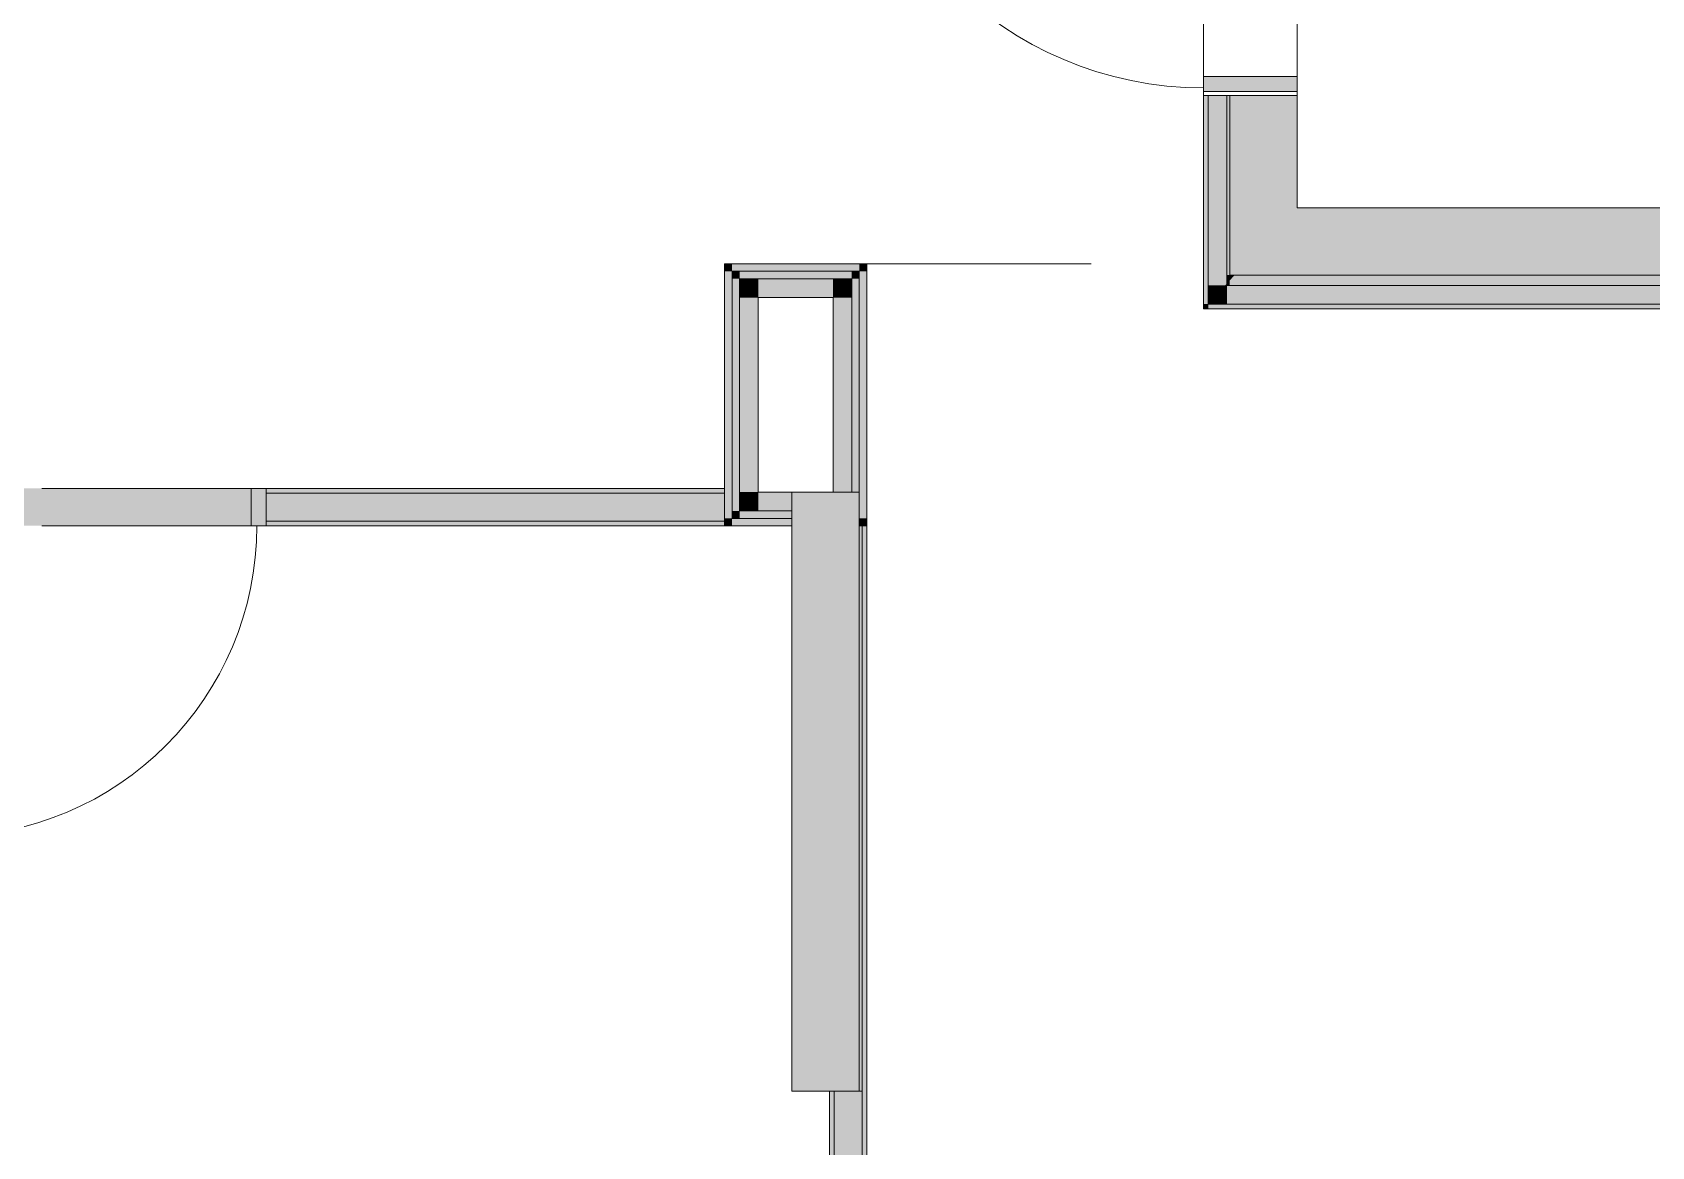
# Model space of a CAD drawing. Header units: metres. Extents: x -3 to 205, y -18 to 45.
# Drawn here: x 170.434 to 174.762, y 28.7 to 31.677 of the extents above; entities that cross this region are included whole.
import ezdxf

# ---------------------------------------------------------------- set-up
doc = ezdxf.new("R2010")
doc.units = ezdxf.units.M
doc.header["$MEASUREMENT"] = 0
doc.linetypes.add('Grenzlinie', pattern=[0.008, 0.003, -0.005])
doc.linetypes.add('Strichlinie mittel', pattern=[0.003, 0.002, -0.001])
for name, color, linetype in [('120 Wand Innen tragend', 7, 'Continuous'), ('130 Wand Innen', 7, 'Continuous'), ('150 Stütze', 7, 'Continuous'), ('170 Schachtwände', 7, 'Continuous'), ('815 Raumbegrenzung', 7, 'Continuous')]:
    doc.layers.add(name, color=color, linetype=linetype)

# ---------------------------------------------------------------- blocks, each defined once
blk = doc.blocks.new('Wand_51_1', base_point=(172.6642, 30.3583))
at = {"layer": '130 Wand Innen', "linetype": 'Continuous', "lineweight": 0, "true_color": 0xffffff}
blk.add_hatch(color=7, dxfattribs=at).paths.add_polyline_path([(172.6442, 30.3583), (172.6442, 28.8483), (172.6517, 28.8483), (172.6517, 30.3583)])
at = {"layer": '130 Wand Innen', "linetype": 'Continuous', "lineweight": 0, "true_color": 0x000000}
blk.add_hatch(color=18, dxfattribs=at).paths.add_polyline_path([(172.6642, 28.8483), (172.6642, 30.3583), (172.6517, 30.3583), (172.6517, 28.8483)])
at = {"layer": '130 Wand Innen', "color": 7, "linetype": 'Continuous', "lineweight": 18}
blk.add_line((172.6517, 30.3583), (172.6517, 28.8483), dxfattribs=at)
at = {"layer": '130 Wand Innen', "color": 7, "linetype": 'Continuous', "lineweight": 18, "flags": 128}
for points in [[(172.6642, 30.3583), (172.6442, 30.3583)], [(172.6642, 28.8483), (172.6642, 30.3583)], [(172.6442, 28.8483), (172.6517, 28.8483)]]:
    blk.add_lwpolyline(points, dxfattribs=at)
blk = doc.blocks.new('Metall Zargentür Typ3 27[15]_1', base_point=(166.9792, 39.9833))
at = {"layer": '130 Wand Innen', "linetype": 'Continuous', "lineweight": 0, "true_color": 0xffffff}
for points in [[(170.1692, 30.3583), (170.2192, 30.3583), (170.2192, 30.4583), (170.1692, 30.4583)], [(171.0592, 30.4583), (171.0192, 30.4583), (171.0192, 30.3583), (171.0592, 30.3583)]]:
    blk.add_hatch(color=7, dxfattribs=at).paths.add_polyline_path(points)
at = {"layer": '130 Wand Innen', "color": 7, "linetype": 'Grenzlinie', "lineweight": 13, "ltscale": 200}
for p, q in [((171.0592, 30.4583), (170.1692, 30.4583)), ((171.0592, 30.3583), (170.1692, 30.3583))]:
    blk.add_line(p, q, dxfattribs=at)
at = {"layer": '130 Wand Innen', "color": 7, "linetype": 'Continuous', "lineweight": 13}
for p, q in [((170.2192, 30.4583), (170.1692, 30.4583)), ((170.1692, 30.4583), (170.1692, 30.3583)), ((170.2192, 30.3583), (170.2192, 30.4583)), ((171.0592, 30.4583), (171.0192, 30.4583)), ((171.0192, 30.4583), (171.0192, 30.3583)), ((171.0592, 30.3583), (171.0592, 30.4583)), ((170.1692, 30.3583), (170.2192, 30.3583)), ((171.0192, 30.3583), (171.0592, 30.3583))]:
    blk.add_line(p, q, dxfattribs=at)
at = {"layer": '130 Wand Innen', "color": 7, "linetype": 'Continuous', "lineweight": 18}
for p, q in [((170.1692, 30.4583), (170.1692, 30.4458)), ((170.1692, 30.4583), (170.1692, 30.4458)), ((170.1692, 30.4458), (170.1692, 30.3708)), ((170.1692, 30.4458), (170.1692, 30.3708)), ((171.0592, 30.4583), (171.0592, 30.4458)), ((171.0592, 30.4583), (171.0592, 30.4458)), ((171.0592, 30.4458), (171.0592, 30.3708)), ((171.0592, 30.4458), (171.0592, 30.3708)), ((170.1692, 30.3708), (170.1692, 30.3583)), ((170.1692, 30.3708), (170.1692, 30.3583)), ((171.0592, 30.3708), (171.0592, 30.3583)), ((171.0592, 30.3708), (171.0592, 30.3583))]:
    blk.add_line(p, q, dxfattribs=at)
at = {"layer": '130 Wand Innen', "color": 8, "linetype": 'Continuous', "lineweight": 0}
blk.add_line((170.2042, 30.3583), (170.2042, 29.5283), dxfattribs=at)
blk.add_arc((170.2042, 30.3583), 0.83, 270, 0, dxfattribs=at)
blk = doc.blocks.new('Wand_64_1', base_point=(172.2842, 30.3583))
at = {"layer": '130 Wand Innen', "linetype": 'Continuous', "lineweight": 0, "true_color": 0x000000}
for points in [[(170.0642, 30.4583), (170.0642, 30.4458), (170.1692, 30.4458), (170.1692, 30.4583)], [(170.0642, 30.3708), (170.1692, 30.3708), (170.1692, 30.4458), (170.0642, 30.4458)], [(171.0592, 30.4458), (172.2842, 30.4458), (172.2842, 30.4583), (171.0592, 30.4583)], [(171.0592, 30.3708), (172.2842, 30.3708), (172.2842, 30.4458), (171.0592, 30.4458)], [(170.1692, 30.3708), (170.0642, 30.3708), (170.0642, 30.3583), (170.1692, 30.3583)], [(171.0592, 30.3708), (171.0592, 30.3583), (172.2842, 30.3583), (172.2842, 30.3708)]]:
    blk.add_hatch(color=18, dxfattribs=at).paths.add_polyline_path(points)
at = {"layer": '130 Wand Innen', "linetype": 'Continuous', "lineweight": 13, "true_color": 0xf9f8f6}
blk.add_hatch(color=7, dxfattribs=at).paths.add_polyline_path([(170.1692, 30.4583), (170.1692, 30.3583), (171.0592, 30.3583), (171.0592, 30.4583)])
at = {"layer": '130 Wand Innen', "color": 7, "linetype": 'Continuous', "lineweight": 18}
for p, q in [((170.1692, 30.4458), (170.0642, 30.4458)), ((170.1692, 30.4583), (170.1692, 30.4458)), ((170.1692, 30.4458), (170.1692, 30.3708)), ((171.0592, 30.4583), (171.0592, 30.4458)), ((172.2842, 30.4458), (171.0592, 30.4458)), ((171.0592, 30.4458), (171.0592, 30.3708)), ((170.0642, 30.3708), (170.1692, 30.3708)), ((170.1692, 30.3708), (170.1692, 30.3583)), ((171.0592, 30.3708), (172.2842, 30.3708)), ((171.0592, 30.3708), (171.0592, 30.3583))]:
    blk.add_line(p, q, dxfattribs=at)
at = {"layer": '130 Wand Innen', "color": 7, "linetype": 'Continuous', "lineweight": 18, "flags": 128}
for points in [[(170.1692, 30.4583), (170.0642, 30.4583)], [(170.0642, 30.4458), (170.0642, 30.3708)], [(172.2842, 30.4583), (171.0592, 30.4583)], [(172.2842, 30.3583), (172.2842, 30.4583)], [(170.0642, 30.3583), (170.1692, 30.3583)], [(171.0592, 30.3583), (172.2842, 30.3583)]]:
    blk.add_lwpolyline(points, dxfattribs=at)
at = {"layer": '130 Wand Innen', "color": 7, "linetype": 'Continuous', "lineweight": 13}
blk.add_blockref('Metall Zargentür Typ3 27[15]_1', (166.9792, 39.9833), dxfattribs=at)
blk = doc.blocks.new('Wand_66_1', base_point=(173.5642, 30.9383))
at = {"layer": '120 Wand Innen tragend', "linetype": 'Continuous', "lineweight": 0, "true_color": 0x000000}
for points in [[(173.6342, 31.0283), (173.6475, 31.0283), (173.8142, 31.2083), (173.6342, 31.2083)], [(173.8142, 31.2083), (173.6475, 31.0283), (173.8142, 31.0283)], [(176.4842, 31.2083), (173.8142, 31.2083), (173.8142, 31.0283), (176.4842, 31.0283)], [(173.5767, 31.0008), (173.5767, 30.9518), (173.6221, 31.0008)], [(173.6267, 31.0008), (173.6221, 31.0008), (173.5767, 30.9518), (173.5767, 30.9508), (173.6267, 30.9508)], [(176.4267, 31.0008), (173.6267, 31.0008), (173.6267, 30.9508), (176.4267, 30.9508)], [(173.5758, 30.9508), (173.5642, 30.9508), (173.5642, 30.9383)], [(173.5758, 30.9508), (173.5642, 30.9383), (173.5767, 30.9383), (173.5767, 30.9508)], [(176.4142, 30.9508), (173.5767, 30.9508), (173.5767, 30.9383), (176.4142, 30.9383)]]:
    blk.add_hatch(color=18, dxfattribs=at).paths.add_polyline_path(points)
at = {"layer": '120 Wand Innen tragend', "linetype": 'Continuous', "lineweight": 0, "true_color": 0xffffff}
for points in [[(173.6267, 31.0283), (173.6267, 31.0058), (173.6342, 31.0139), (173.6342, 31.0283)], [(173.6342, 31.0283), (173.6342, 31.0139), (173.6475, 31.0283)], [(176.4767, 31.0283), (173.6475, 31.0283), (173.6342, 31.0139), (173.6342, 31.0008), (176.4767, 31.0008)], [(173.6342, 31.0139), (173.6267, 31.0058), (173.6267, 31.0008), (173.6342, 31.0008)]]:
    blk.add_hatch(color=7, dxfattribs=at).paths.add_polyline_path(points)
at = {"layer": '120 Wand Innen tragend', "color": 7, "linetype": 'Continuous', "lineweight": 18}
for p, q in [((173.6342, 31.2083), (173.6342, 31.0283)), ((173.6475, 31.0283), (173.6342, 31.0283)), ((173.6475, 31.0283), (173.8142, 31.0283)), ((173.8142, 31.0283), (176.4842, 31.0283))]:
    blk.add_line(p, q, dxfattribs=at)
at = {"layer": '120 Wand Innen tragend', "color": 7, "linetype": 'Continuous', "lineweight": 13}
for p, q in [((173.6267, 31.0283), (173.6267, 31.0058)), ((173.5767, 31.0008), (173.5767, 30.9518)), ((173.6267, 31.0058), (173.6267, 31.0008)), ((173.6267, 31.0008), (173.6342, 31.0008)), ((173.6342, 31.0008), (176.4767, 31.0008)), ((173.5767, 30.9518), (173.5767, 30.9508)), ((173.5767, 30.9508), (173.6267, 30.9508)), ((173.6267, 30.9508), (176.4267, 30.9508))]:
    blk.add_line(p, q, dxfattribs=at)
at = {"layer": '120 Wand Innen tragend', "color": 7, "linetype": 'Continuous', "lineweight": 18, "flags": 128}
blk.add_lwpolyline([(180.2742, 31.2083), (173.8142, 31.2083)], dxfattribs=at)
at = {"layer": '120 Wand Innen tragend', "color": 7, "linetype": 'Continuous', "lineweight": 13, "flags": 128}
for points in [[(173.5642, 30.9383), (173.5642, 30.9508)], [(173.5642, 30.9383), (176.4142, 30.9383)]]:
    blk.add_lwpolyline(points, dxfattribs=at)
blk = doc.blocks.new('Metall Zargentür Typ3 27[16]_1', base_point=(166.9792, 39.9833))
at = {"layer": '120 Wand Innen tragend', "linetype": 'Continuous', "lineweight": 0, "true_color": 0xffffff}
for points in [[(173.5642, 32.4983), (173.5642, 32.4583), (173.8142, 32.4583), (173.8142, 32.4983)], [(173.8142, 31.5183), (173.8142, 31.5583), (173.5642, 31.5583), (173.5642, 31.5183)]]:
    blk.add_hatch(color=7, dxfattribs=at).paths.add_polyline_path(points)
at = {"layer": '120 Wand Innen tragend', "color": 7, "linetype": 'Strichlinie mittel', "lineweight": 13, "ltscale": 200}
for p, q in [((173.5642, 31.5083), (173.5642, 32.5083)), ((173.8142, 31.5083), (173.8142, 32.5083))]:
    blk.add_line(p, q, dxfattribs=at)
at = {"layer": '120 Wand Innen tragend', "color": 7, "linetype": 'Continuous', "lineweight": 13}
for p, q in [((173.5642, 32.5083), (173.5767, 32.5083)), ((173.5642, 32.5083), (173.5767, 32.5083)), ((173.5767, 32.5083), (173.6267, 32.5083)), ((173.5767, 32.5083), (173.6267, 32.5083)), ((173.6267, 32.5083), (173.6342, 32.5083)), ((173.6267, 32.5083), (173.6342, 32.5083)), ((173.5642, 31.5083), (173.5767, 31.5083)), ((173.5642, 31.5083), (173.5767, 31.5083)), ((173.5767, 31.5083), (173.6267, 31.5083)), ((173.5767, 31.5083), (173.6267, 31.5083)), ((173.6267, 31.5083), (173.6342, 31.5083)), ((173.6267, 31.5083), (173.6342, 31.5083))]:
    blk.add_line(p, q, dxfattribs=at)
at = {"layer": '120 Wand Innen tragend', "color": 7, "linetype": 'Continuous', "lineweight": 18}
for p, q in [((173.6342, 32.5083), (173.8142, 32.5083)), ((173.6342, 32.5083), (173.8142, 32.5083)), ((173.6342, 31.5083), (173.8142, 31.5083)), ((173.6342, 31.5083), (173.8142, 31.5083))]:
    blk.add_line(p, q, dxfattribs=at)
at = {"layer": '120 Wand Innen tragend', "color": 8, "linetype": 'Continuous', "lineweight": 0}
blk.add_line((173.5642, 32.4883), (172.6042, 32.4883), dxfattribs=at)
at = {"layer": '120 Wand Innen tragend', "color": 8, "linetype": 'Continuous', "lineweight": 13}
for p, q in [((173.5642, 32.4983), (173.5642, 32.4583)), ((173.8142, 32.4983), (173.5642, 32.4983)), ((173.5642, 32.4583), (173.8142, 32.4583)), ((173.8142, 32.4583), (173.8142, 32.4983)), ((173.8142, 31.5583), (173.5642, 31.5583)), ((173.5642, 31.5583), (173.5642, 31.5183)), ((173.8142, 31.5183), (173.8142, 31.5583)), ((173.5642, 31.5183), (173.8142, 31.5183))]:
    blk.add_line(p, q, dxfattribs=at)
at = {"layer": '120 Wand Innen tragend', "color": 8, "linetype": 'Continuous', "lineweight": 0}
blk.add_arc((173.5642, 32.4883), 0.96, 180, 270, dxfattribs=at)
blk = doc.blocks.new('Wand_69_1', base_point=(173.5642, 30.9383))
at = {"layer": '120 Wand Innen tragend', "linetype": 'Continuous', "lineweight": 0, "true_color": 0x000000}
for points in [[(173.6342, 32.8483), (173.6342, 32.7283), (173.6563, 32.7283), (173.8142, 32.8483)], [(173.6563, 32.7283), (173.8142, 32.7283), (173.8142, 32.8483)], [(173.6267, 32.7208), (173.5767, 32.7208), (173.5767, 32.6708), (173.5806, 32.6708), (173.6267, 32.7058)], [(173.6342, 32.7208), (173.6464, 32.7208), (173.6563, 32.7283), (173.6342, 32.7283)], [(173.6342, 32.7115), (173.6342, 32.5083), (173.8142, 32.5083), (173.8142, 32.7283), (173.6563, 32.7283)], [(173.6342, 32.7115), (173.6464, 32.7208), (173.6342, 32.7208)], [(173.6267, 32.6708), (173.6267, 32.7058), (173.5806, 32.6708)], [(173.5642, 32.6708), (173.5642, 32.6583), (173.5767, 32.6678), (173.5767, 32.6708)], [(173.5767, 32.6678), (173.5642, 32.6583), (173.5767, 32.6583)], [(173.5767, 32.6583), (173.5642, 32.6583), (173.5642, 32.5083), (173.5767, 32.5083)], [(173.5767, 32.6678), (173.5806, 32.6708), (173.5767, 32.6708)], [(173.5806, 32.6708), (173.5767, 32.6678), (173.5767, 32.5083), (173.6267, 32.5083), (173.6267, 32.6708)], [(173.5642, 30.9508), (173.5758, 30.9508), (173.5767, 30.9518), (173.5767, 31.5083), (173.5642, 31.5083)], [(173.5767, 31.0008), (173.6221, 31.0008), (173.6267, 31.0058), (173.6267, 31.5083), (173.5767, 31.5083)], [(173.6342, 31.2083), (173.8142, 31.2083), (173.8142, 31.5083), (173.6342, 31.5083)], [(173.6267, 31.0058), (173.6221, 31.0008), (173.6267, 31.0008)], [(173.5767, 30.9518), (173.5758, 30.9508), (173.5767, 30.9508)]]:
    blk.add_hatch(color=18, dxfattribs=at).paths.add_polyline_path(points)
at = {"layer": '120 Wand Innen tragend', "linetype": 'Continuous', "lineweight": 0, "true_color": 0xffffff}
for points in [[(173.6342, 32.7283), (173.6267, 32.7283), (173.6267, 32.7208), (173.6342, 32.7208)], [(173.6342, 32.7208), (173.6267, 32.7208), (173.6267, 32.7058), (173.6342, 32.7115)], [(173.6267, 32.7058), (173.6267, 32.5083), (173.6342, 32.5083), (173.6342, 32.7115)], [(173.6267, 31.0283), (173.6342, 31.0283), (173.6342, 31.5083), (173.6267, 31.5083)]]:
    blk.add_hatch(color=7, dxfattribs=at).paths.add_polyline_path(points)
at = {"layer": '120 Wand Innen tragend', "color": 7, "linetype": 'Continuous', "lineweight": 13}
for p, q in [((173.6267, 32.7208), (173.5767, 32.7208)), ((173.6267, 32.7208), (173.6267, 32.7058)), ((173.6267, 32.7058), (173.6267, 32.5083)), ((173.5767, 32.6708), (173.5642, 32.6708)), ((173.5767, 32.6708), (173.5767, 32.6678)), ((173.5767, 32.6678), (173.5767, 32.5083)), ((173.5642, 32.5083), (173.5767, 32.5083)), ((173.5767, 32.5083), (173.6267, 32.5083)), ((173.6267, 32.5083), (173.6342, 32.5083)), ((173.5642, 31.5083), (173.5767, 31.5083)), ((173.5767, 31.5083), (173.5767, 31.0008)), ((173.5767, 31.5083), (173.6267, 31.5083)), ((173.6267, 31.5083), (173.6267, 31.0283)), ((173.6267, 31.5083), (173.6342, 31.5083)), ((173.6267, 31.0283), (173.6267, 31.0058)), ((173.5767, 31.0008), (173.5767, 30.9518)), ((173.6267, 31.0058), (173.6267, 31.0008)), ((173.5767, 30.9518), (173.5767, 30.9508))]:
    blk.add_line(p, q, dxfattribs=at)
at = {"layer": '120 Wand Innen tragend', "color": 7, "linetype": 'Continuous', "lineweight": 18}
for p, q in [((173.6342, 32.7283), (173.6267, 32.7283)), ((173.6342, 32.7283), (173.6342, 32.7208)), ((173.6342, 32.7208), (173.6342, 32.7115)), ((173.6342, 32.7115), (173.6342, 32.5083)), ((173.6342, 32.5083), (173.8142, 32.5083)), ((173.6342, 31.5083), (173.6342, 31.2083)), ((173.6342, 31.5083), (173.8142, 31.5083)), ((173.6342, 31.2083), (173.6342, 31.0283))]:
    blk.add_line(p, q, dxfattribs=at)
at = {"layer": '120 Wand Innen tragend', "color": 7, "linetype": 'Continuous', "lineweight": 18, "flags": 128}
for points in [[(173.8142, 32.8483), (173.6342, 32.8483)], [(173.8142, 32.5083), (173.8142, 32.8483)], [(173.8142, 31.2083), (173.8142, 31.5083)]]:
    blk.add_lwpolyline(points, dxfattribs=at)
at = {"layer": '120 Wand Innen tragend', "color": 7, "linetype": 'Continuous', "lineweight": 13, "flags": 128}
for points in [[(173.5642, 32.6583), (173.5642, 32.5083)], [(173.5642, 31.5083), (173.5642, 30.9508)]]:
    blk.add_lwpolyline(points, dxfattribs=at)
at = {"layer": '120 Wand Innen tragend', "color": 7, "linetype": 'Continuous', "lineweight": 13}
blk.add_blockref('Metall Zargentür Typ3 27[16]_1', (166.9792, 39.9833), dxfattribs=at)
blk = doc.blocks.new('Wand_155_1', base_point=(172.6642, 30.3583))
at = {"layer": '170 Schachtwände', "linetype": 'Continuous', "lineweight": 0, "true_color": 0x000000}
for points in [[(172.3242, 30.4483), (172.3242, 30.3983), (172.3742, 30.4483)], [(172.3742, 30.4483), (172.3242, 30.3983), (172.3742, 30.3983)], [(172.3742, 30.4483), (172.3742, 30.3983), (172.4642, 30.3983), (172.4642, 30.4483)], [(172.3042, 30.3983), (172.3042, 30.3783), (172.3242, 30.3983)], [(172.3042, 30.3783), (172.3242, 30.3783), (172.3242, 30.3983)], [(172.3242, 30.3783), (172.4642, 30.3783), (172.4642, 30.3983), (172.3242, 30.3983)], [(172.2842, 30.3783), (172.2842, 30.3583), (172.3042, 30.3783)], [(172.3042, 30.3783), (172.2842, 30.3583), (172.3042, 30.3583)], [(172.3042, 30.3783), (172.3042, 30.3583), (172.4642, 30.3583), (172.4642, 30.3783)], [(172.6442, 30.3783), (172.6642, 30.3583), (172.6642, 30.3783)], [(172.6442, 30.3583), (172.6642, 30.3583), (172.6442, 30.3783)]]:
    blk.add_hatch(color=18, dxfattribs=at).paths.add_polyline_path(points)
at = {"layer": '170 Schachtwände', "color": 7, "linetype": 'Continuous', "lineweight": 18}
for p, q in [((172.3242, 30.4483), (172.3242, 30.3983)), ((172.3242, 30.3983), (172.3742, 30.3983)), ((172.3742, 30.3983), (172.4642, 30.3983)), ((172.3042, 30.3783), (172.3242, 30.3783)), ((172.3242, 30.3783), (172.4642, 30.3783))]:
    blk.add_line(p, q, dxfattribs=at)
at = {"layer": '170 Schachtwände', "color": 7, "linetype": 'Continuous', "lineweight": 18, "flags": 128}
for points in [[(172.4642, 30.4483), (172.3742, 30.4483)], [(172.2842, 30.3583), (172.2842, 30.3783)], [(172.2842, 30.3583), (172.4642, 30.3583)], [(172.6442, 30.3583), (172.6642, 30.3583)], [(172.6642, 30.3583), (172.6642, 30.3783)]]:
    blk.add_lwpolyline(points, dxfattribs=at)
blk = doc.blocks.new('Wand_156_1', base_point=(172.6642, 31.0583))
at = {"layer": '170 Schachtwände', "linetype": 'Continuous', "lineweight": 0, "true_color": 0x000000}
for points in [[(172.3042, 31.0383), (172.2842, 31.0583), (172.2842, 31.0383)], [(172.3042, 31.0583), (172.2842, 31.0583), (172.3042, 31.0383)], [(172.3042, 31.0383), (172.6442, 31.0383), (172.6442, 31.0583), (172.3042, 31.0583)], [(172.3242, 31.0183), (172.3042, 31.0383), (172.3042, 31.0183)], [(172.3242, 31.0383), (172.3042, 31.0383), (172.3242, 31.0183)], [(172.3242, 31.0183), (172.6242, 31.0183), (172.6242, 31.0383), (172.3242, 31.0383)], [(172.6242, 31.0183), (172.6442, 31.0183), (172.6442, 31.0383)], [(172.6242, 31.0183), (172.6442, 31.0383), (172.6242, 31.0383)], [(172.6442, 31.0383), (172.6642, 31.0383), (172.6642, 31.0583)], [(172.6442, 31.0383), (172.6642, 31.0583), (172.6442, 31.0583)], [(172.3742, 30.9683), (172.3242, 31.0183), (172.3242, 30.9683)], [(172.3742, 31.0183), (172.3242, 31.0183), (172.3742, 30.9683)], [(172.3742, 30.9683), (172.5742, 30.9683), (172.5742, 31.0183), (172.3742, 31.0183)], [(172.5742, 30.9683), (172.6242, 30.9683), (172.6242, 31.0183)], [(172.5742, 30.9683), (172.6242, 31.0183), (172.5742, 31.0183)]]:
    blk.add_hatch(color=18, dxfattribs=at).paths.add_polyline_path(points)
at = {"layer": '170 Schachtwände', "color": 7, "linetype": 'Continuous', "lineweight": 18}
for p, q in [((172.3242, 31.0383), (172.3042, 31.0383)), ((172.6242, 31.0383), (172.3242, 31.0383)), ((172.6442, 31.0383), (172.6242, 31.0383)), ((172.3242, 31.0183), (172.3242, 30.9683)), ((172.3742, 31.0183), (172.3242, 31.0183)), ((172.5742, 31.0183), (172.3742, 31.0183)), ((172.6242, 31.0183), (172.5742, 31.0183)), ((172.6242, 30.9683), (172.6242, 31.0183))]:
    blk.add_line(p, q, dxfattribs=at)
at = {"layer": '170 Schachtwände', "color": 7, "linetype": 'Continuous', "lineweight": 18, "flags": 128}
for points in [[(172.2842, 31.0583), (172.2842, 31.0383)], [(172.6642, 31.0583), (172.2842, 31.0583)], [(172.6642, 31.0583), (172.6642, 31.0383)], [(172.3742, 30.9683), (172.5742, 30.9683)]]:
    blk.add_lwpolyline(points, dxfattribs=at)
blk = doc.blocks.new('Wand_157_1', base_point=(172.6642, 30.3583))
at = {"layer": '170 Schachtwände', "linetype": 'Continuous', "lineweight": 0, "true_color": 0x000000}
for points in [[(172.6442, 31.0383), (172.6442, 30.3783), (172.6642, 30.3783), (172.6642, 31.0383)], [(172.6442, 31.0183), (172.6242, 31.0183), (172.6242, 30.4483), (172.6442, 30.4483)], [(172.5742, 30.9683), (172.5742, 30.4483), (172.6242, 30.4483), (172.6242, 30.9683)]]:
    blk.add_hatch(color=18, dxfattribs=at).paths.add_polyline_path(points)
at = {"layer": '170 Schachtwände', "color": 7, "linetype": 'Continuous', "lineweight": 18}
for p, q in [((172.6442, 31.0183), (172.6442, 31.0383)), ((172.6242, 30.9683), (172.6242, 31.0183)), ((172.6442, 30.4483), (172.6442, 31.0183)), ((172.6242, 30.4483), (172.6242, 30.9683))]:
    blk.add_line(p, q, dxfattribs=at)
at = {"layer": '170 Schachtwände', "color": 7, "linetype": 'Continuous', "lineweight": 18, "flags": 128}
for points in [[(172.6642, 30.3783), (172.6642, 31.0383)], [(172.5742, 30.9683), (172.5742, 30.4483)]]:
    blk.add_lwpolyline(points, dxfattribs=at)
blk = doc.blocks.new('Wand_158_1', base_point=(172.2842, 30.3583))
at = {"layer": '170 Schachtwände', "linetype": 'Continuous', "lineweight": 0, "true_color": 0x000000}
for points in [[(172.3042, 30.3783), (172.3042, 31.0383), (172.2842, 31.0383), (172.2842, 30.3783)], [(172.3242, 30.3983), (172.3242, 31.0183), (172.3042, 31.0183), (172.3042, 30.3983)], [(172.3742, 30.4483), (172.3742, 30.9683), (172.3242, 30.9683), (172.3242, 30.4483)]]:
    blk.add_hatch(color=18, dxfattribs=at).paths.add_polyline_path(points)
at = {"layer": '170 Schachtwände', "color": 7, "linetype": 'Continuous', "lineweight": 18}
for p, q in [((172.3042, 31.0383), (172.3042, 31.0183)), ((172.3042, 31.0183), (172.3042, 30.3983)), ((172.3242, 31.0183), (172.3242, 30.9683)), ((172.3242, 30.9683), (172.3242, 30.4483)), ((172.3242, 30.4483), (172.3242, 30.3983)), ((172.3042, 30.3983), (172.3042, 30.3783))]:
    blk.add_line(p, q, dxfattribs=at)
at = {"layer": '170 Schachtwände', "color": 7, "linetype": 'Continuous', "lineweight": 18, "flags": 128}
for points in [[(172.2842, 31.0383), (172.2842, 30.3783)], [(172.3742, 30.4483), (172.3742, 30.9683)]]:
    blk.add_lwpolyline(points, dxfattribs=at)
blk = doc.blocks.new('Wand_173_1', base_point=(172.6642, 28.8483))
at = {"layer": '130 Wand Innen', "linetype": 'Continuous', "lineweight": 0, "true_color": 0x000000}
for points in [[(172.5642, 28.8483), (172.5642, 25.2933), (172.5767, 25.2933), (172.5767, 28.8483)], [(172.6517, 25.2933), (172.6517, 28.8483), (172.5767, 28.8483), (172.5767, 25.2933)], [(172.6642, 25.2933), (172.6642, 28.8483), (172.6517, 28.8483), (172.6517, 25.2933)]]:
    blk.add_hatch(color=18, dxfattribs=at).paths.add_polyline_path(points)
at = {"layer": '130 Wand Innen', "color": 7, "linetype": 'Continuous', "lineweight": 18}
for p, q in [((172.5767, 28.8483), (172.5767, 25.2933)), ((172.6517, 25.2933), (172.6517, 28.8483))]:
    blk.add_line(p, q, dxfattribs=at)
at = {"layer": '130 Wand Innen', "color": 7, "linetype": 'Continuous', "lineweight": 18, "flags": 128}
for points in [[(172.5642, 28.8483), (172.5642, 25.2933)], [(172.6517, 28.8483), (172.6442, 28.8483)], [(172.6642, 25.2933), (172.6642, 28.8483)], [(172.5642, 25.2933), (172.6642, 25.2933)]]:
    blk.add_lwpolyline(points, dxfattribs=at)
blk = doc.blocks.new('Stütze_2_1', base_point=(172.5542, 29.6483))
at = {"layer": '150 Stütze', "linetype": 'Continuous', "lineweight": 0, "true_color": 0x000000}
blk.add_hatch(color=18, dxfattribs=at).paths.add_polyline_path([(172.4642, 28.8483), (172.6442, 28.8483), (172.6442, 30.4483), (172.4642, 30.4483)])
at = {"layer": '150 Stütze', "color": 7, "linetype": 'Continuous', "lineweight": 18, "flags": 128}
blk.add_lwpolyline([(172.4642, 28.8483), (172.6442, 28.8483), (172.6442, 30.4483), (172.4642, 30.4483)], close=True, dxfattribs=at)

msp = doc.modelspace()

# ---------------------------------------------------------------- linework, layer by layer
at = {"layer": '815 Raumbegrenzung', "color": 8, "linetype": 'Grenzlinie', "lineweight": 13, "ltscale": 200}
msp.add_line((172.6642, 31.0583), (173.5642, 31.0583), dxfattribs=at)

# ---------------------------------------------------------------- block references
at = {"layer": '120 Wand Innen tragend', "color": 7, "lineweight": 25}
for name in ['Wand_69_1', 'Wand_66_1']:
    msp.add_blockref(name, (173.5642, 30.9383), dxfattribs=at)
at = {"layer": '130 Wand Innen', "color": 7, "lineweight": 35}
for name, p in [('Wand_64_1', (172.2842, 30.3583)), ('Wand_51_1', (172.6642, 30.3583)), ('Wand_173_1', (172.6642, 28.8483))]:
    msp.add_blockref(name, p, dxfattribs=at)
at = {"layer": '150 Stütze', "color": 7, "lineweight": 18}
msp.add_blockref('Stütze_2_1', (172.5542, 29.6483), dxfattribs=at)
at = {"layer": '170 Schachtwände', "color": 7, "lineweight": 35}
for name, p in [('Wand_156_1', (172.6642, 31.0583)), ('Wand_158_1', (172.2842, 30.3583)), ('Wand_157_1', (172.6642, 30.3583)), ('Wand_155_1', (172.6642, 30.3583))]:
    msp.add_blockref(name, p, dxfattribs=at)

doc.saveas('drawing.dxf')
